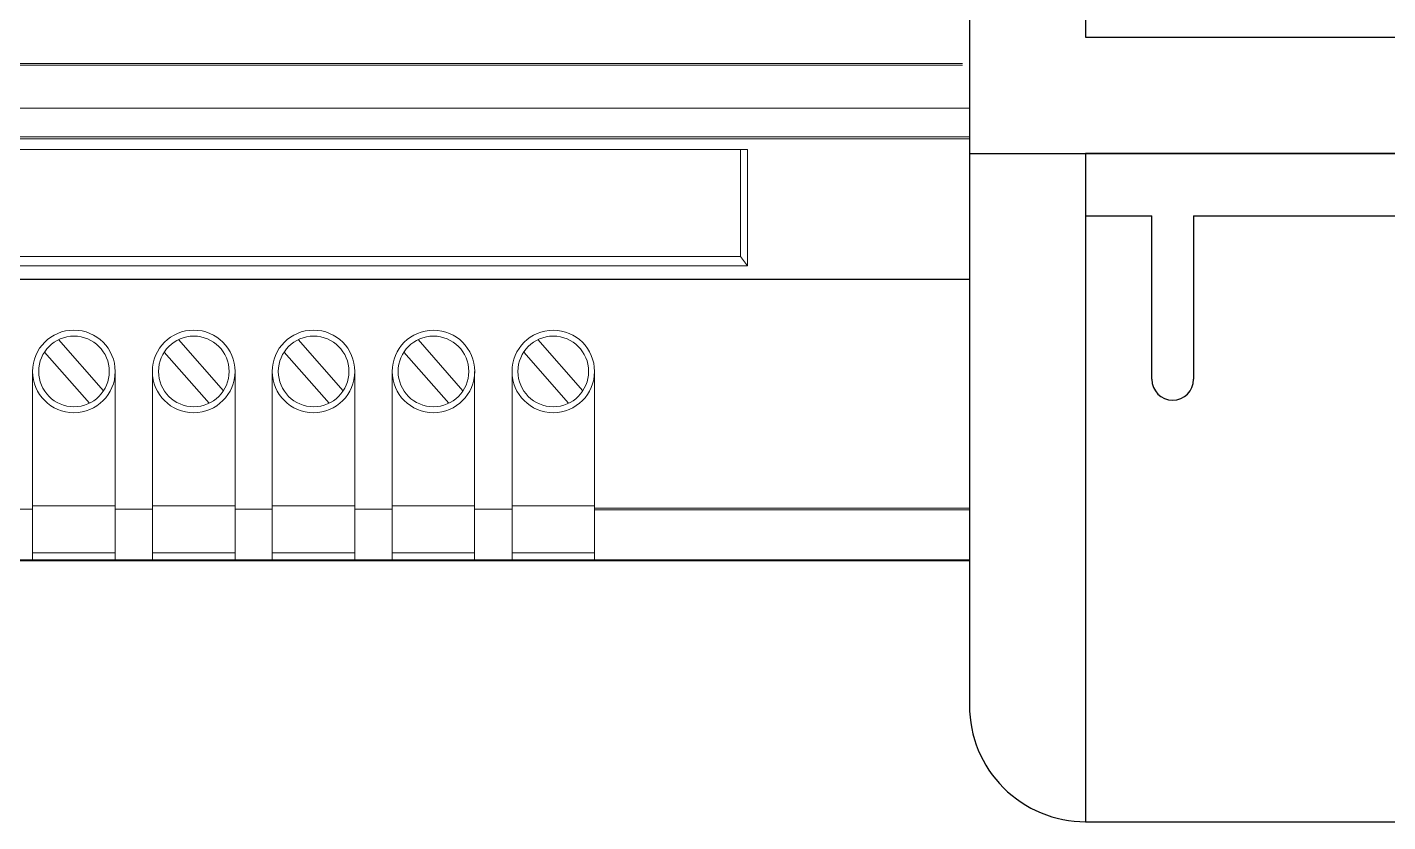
# Model space of a CAD drawing. Extents: x 299589 to 300289, y 280971 to 282371.
# Drawn here: x 299931.7 to 299990.3, y 282117.2 to 282151.3 of the extents above; entities that cross this region are included whole.
import ezdxf

# ---------------------------------------------------------------- set-up
doc = ezdxf.new("R2010")
doc.units = 0
doc.header["$MEASUREMENT"] = 0

# ---------------------------------------------------------------- blocks, each defined once
blk = doc.blocks.new('Manufacturer光辉PartName电源监控Series宽度108ShellFrameLimitingCurrentRemarkPartTypeMinCurrent0MaxCurrent0PolesMinPower0MaxPower0LibType2DelFlgfalseUpdateDate')
at = {"color": 0, "lineweight": 0, "transparency": 33554687}
for points in [[(-54, 45), (54, 45), (54, -45), (-54, -45)], [(-54, 18.419), (54, 18.419), (54, -25.526), (-54, -25.526)]]:
    blk.add_lwpolyline(points, close=True, dxfattribs=at)
for points in [[(-53.696, -23.597), (53.696, -23.597)], [(-53.696, -23.669), (53.696, -23.669)], [(-54, -25.526), (54, -25.526)], [(-54, -26.752), (54, -26.752)], [(-54, -26.842), (54, -26.842)], [(-42.85, -27.297), (44.453, -27.297)], [(44.149, -27.297), (44.149, -31.897)], [(44.453, -27.297), (44.453, -32.308)], [(44.149, -31.897), (-44.148, -31.897)], [(44.149, -31.897), (44.453, -32.308)], [(44.453, -32.308), (-44.453, -32.308)], [(54, -32.879), (-54, -32.879)], [(54, -32.889), (-54, -32.889)], [(16.742, -37.676), (14.808, -35.479)], [(21.897, -37.676), (19.964, -35.479)], [(27.053, -37.676), (25.12, -35.479)], [(32.208, -37.676), (30.276, -35.479)], [(37.364, -37.676), (35.431, -35.479)], [(14.2, -36.015), (16.133, -38.212)], [(19.355, -36.015), (21.289, -38.212)], [(24.511, -36.015), (26.444, -38.212)], [(29.667, -36.015), (31.6, -38.212)], [(34.823, -36.015), (36.755, -38.212)], [(13.691, -44.956), (13.691, -36.845)], [(17.244, -44.956), (17.244, -36.845)], [(18.846, -44.956), (18.846, -36.845)], [(22.399, -44.956), (22.399, -36.845)], [(24.002, -44.956), (24.002, -36.845)], [(27.555, -44.956), (27.555, -36.845)], [(29.165, -44.956), (29.165, -36.845)], [(32.71, -44.956), (32.71, -36.845)], [(34.321, -44.956), (34.321, -36.845)], [(37.866, -44.956), (37.866, -36.845)], [(13.691, -42.633), (17.244, -42.633)], [(18.846, -42.633), (22.399, -42.633)], [(24.002, -42.633), (27.555, -42.633)], [(29.165, -42.633), (32.71, -42.633)], [(34.321, -42.633), (37.866, -42.633)], [(37.866, -42.723), (54, -42.723)], [(13.691, -42.767), (12.088, -42.767)], [(18.846, -42.767), (17.244, -42.767)], [(24.002, -42.767), (22.399, -42.767)], [(29.165, -42.767), (27.555, -42.767)], [(34.321, -42.767), (32.71, -42.767)], [(37.866, -42.794), (54, -42.794)], [(-54, -44.956), (54, -44.956)], [(13.691, -44.652), (17.244, -44.652)], [(18.846, -44.652), (22.399, -44.652)], [(24.002, -44.652), (27.555, -44.652)], [(29.165, -44.652), (32.71, -44.652)], [(34.321, -44.652), (37.866, -44.652)]]:
    blk.add_lwpolyline(points, dxfattribs=at)
for centre, radius in [((15.467, -36.846), 1.777), ((20.622, -36.846), 1.777), ((25.778, -36.846), 1.777), ((30.937, -36.846), 1.775), ((36.093, -36.846), 1.775), ((15.471, -36.846), 1.52), ((20.627, -36.846), 1.52), ((25.782, -36.846), 1.52), ((30.938, -36.846), 1.52), ((36.093, -36.846), 1.52)]:
    blk.add_circle(centre, radius, dxfattribs=at)
blk = doc.blocks.new('Manufacturer光辉PartName电能表Series导轨式ShellFrameLimitingCurrentRemarkPartTypeMinCurrent1MaxCurrent500PolesMinPower0MaxPower0LibType2DelFlgfalseUpdateDate')
for p, q in [((-67, -24.647), (-64.155, -24.647)), ((-62.355, -24.647), (-31, -24.647))]:
    blk.add_line(p, q)
blk.add_lwpolyline([(-67, -50.72), (67, -50.72, 0.414214), (72, -45.72), (72, 46.78, 0.414214), (67, 51.78), (-67, 51.78, 0.414214), (-72, 46.78), (-72, -45.72, 0.414214)], format="xyb", close=True)
for points in [[(-72, -21.97), (72, -21.97), (72, 23.03), (-72, 23.03)], [(-67, -16.97), (67, -16.97), (67, 18.03), (-67, 18.03)], [(-67, -50.72), (67, -50.72), (67, -21.97), (-67, -21.97)]]:
    blk.add_lwpolyline(points, close=True)
for points in [[(-64.155, -31.682), (-64.155, -24.647)], [(-62.355, -24.647), (-62.355, -31.682)]]:
    blk.add_lwpolyline(points)
blk.add_arc((-63.255, -31.682), 0.9, 180, 0)

msp = doc.modelspace()

# ---------------------------------------------------------------- block references
for name, p in [('Manufacturer光辉PartName电能表Series导轨式ShellFrameLimitingCurrentRemarkPartTypeMinCurrent1MaxCurrent500PolesMinPower0MaxPower0LibType2DelFlgfalseUpdateDate', (300044.269, 282167.882)), ('Manufacturer光辉PartName电源监控Series宽度108ShellFrameLimitingCurrentRemarkPartTypeMinCurrent0MaxCurrent0PolesMinPower0MaxPower0LibType2DelFlgfalseUpdateDate', (299918.269, 282173.382))]:
    msp.add_blockref(name, p)

doc.saveas('drawing.dxf')
